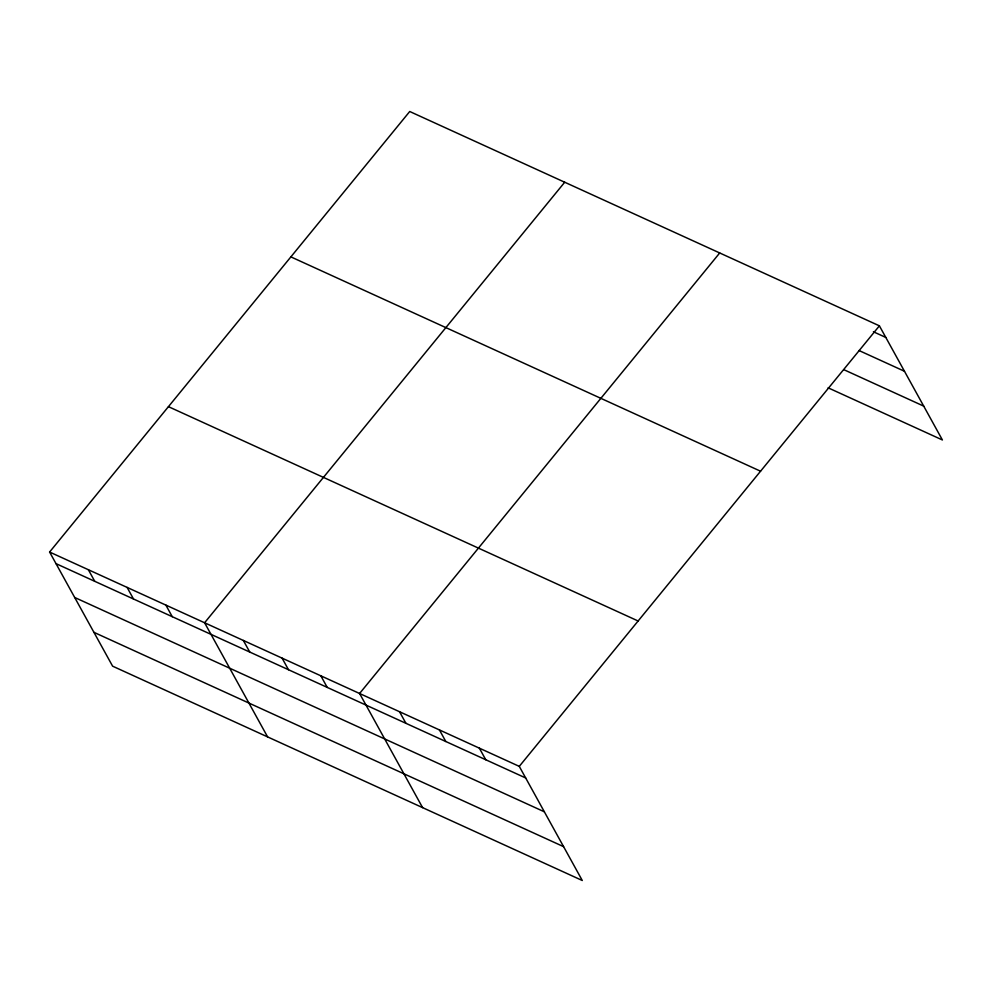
<?xml version="1.0" encoding="UTF-8"?>
<svg xmlns="http://www.w3.org/2000/svg" width="992" height="992" viewBox="0 0 992 992"><rect width="100%" height="100%" fill="white"/><g stroke="black" fill="none" stroke-linecap="round" stroke-linejoin="round"><path stroke-width="1.49" d="M49.6 552.036L519.275 766.37L582.279 880.499L112.604 666.165L49.6 552.036L409.721 111.501L879.396 325.835L942.4 439.964L828.134 387.822M564.708 182.23L204.6 622.765L267.592 736.895M719.708 252.96L359.588 693.495L422.592 807.624M519.275 766.37L879.396 325.835M873.406 331.774L885.794 337.429M859.047 350.536L904.481 371.268M843.882 369.694L923.726 406.125M290.879 256.878L760.554 471.212M168.442 406.658L638.116 620.992M55.998 563.63L525.686 777.964M74.673 597.469L544.36 811.803M93.918 632.326L563.605 846.66M479.359 748.154L485.758 759.748M439.431 729.938L445.83 741.532M399.516 711.71L405.914 723.304M320.838 675.812L327.236 687.406M282.088 658.13L288.486 669.724M243.338 640.448L249.748 652.042M165.85 605.083L172.248 616.677M127.1 587.4L133.498 598.994M88.35 569.718L94.748 581.312"/></g></svg>
